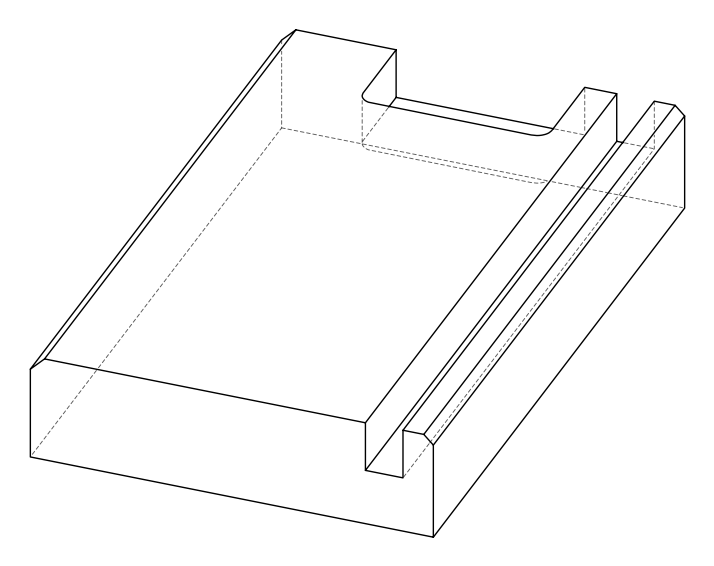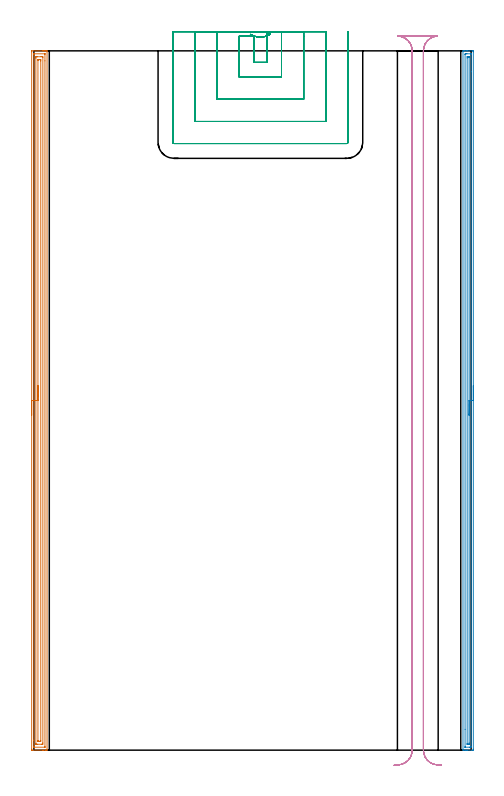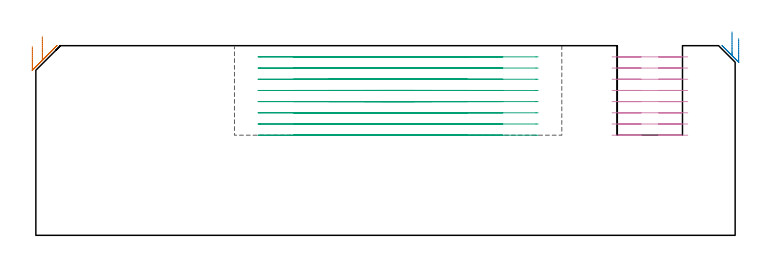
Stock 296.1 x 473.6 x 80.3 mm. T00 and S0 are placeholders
(PLAN: 4 operations, 1 tool changes, 64 min)
(1 AREA_MILL | FG_CHAMFER_SURFACE | UGT0205_001 | 15.39 min | 25576 mm3)
(2 AREA_MILL_1 | FG_CHAMFER_SURFACE_1 | UGT0205_001 | 11.55 min | 11630 mm3)
(3 MILL_SLOT | SLOT_PARTIAL_RECTANGULAR | UGT0201_094 | Follow Part, ap 5, ae 75% | 20.31 min | 380522 mm3)
(4 MILL_RECTANGULAR_SLOT | SLOT_RECTANGULAR | UGT0201_094 | Follow Part, ap 5, ae 75% | 16.77 min | 495413 mm3)
(TOOL UGT0205_001 | Chamfer Mill 20 x 3 x 45 deg. | D20 FL50 Z2)
(TOOL UGT0201_094 | End mill 20 mm | D20 FL38 Z4)
(OP 1 AREA_MILL)
G17 G21 G94 G90
T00 M6
G54
G17 G0 G90 X-1.5 Y226.8 S1061 M3
G43 Z90.3 H0
Z79.9
G94 G1 Y226.838 Z79.028 F250.
Y226.952 Z78.164
Y227.141 Z77.312
Y227.403 Z76.48
Y227.737 Z75.674
Y228.14 Z74.9
Y228.608 Z74.164
Y229.14 Z73.472
Y229.729 Z72.829
Y230.372 Z72.24
Y231.064 Z71.708
Y231.8 Z71.24
Y232.574 Z70.837
Y233.38 Z70.503
Y234.212 Z70.241
Y235.064 Z70.052
Y235.928 Z69.938
Y236.8 Z69.9
Y472.987
X-1.495 Y473.498 Z69.903
X-1.492 Y473.59 Z69.906
X-1.395 Y473.6 Z70.002
X5.891 Z77.285
X6.441 Z77.838
X6.767 Z78.163
X7.318 Z78.714
X7.644 Z79.038
X8.296 Z79.695
X8.617 Z80.017
X8.761 Y473.597 Z80.153
X8.898 Y473.59 Z80.289
X8.9 Y473.434 Z80.3
Y0.166
X8.898 Y0.01 Z80.289
X8.761 Y0.003 Z80.153
X8.617 Y0. Z80.017
X8.295 Z79.695
X7.644 Z79.038
X6.442 Z77.838
X5.891 Z77.285
X-1.12 Z70.277
X-1.398 Y0.003 Z69.999
X-1.492 Y0.01 Z69.905
X-1.499 Y0.106 Z69.899
X-1.5 Y0.613 Z69.9
Y236.8
X-0.086 Z71.314
X-0.085 Y471.202 Z71.315
X-0.081 Y471.567 Z71.319
X-0.08 Y471.583 Z71.32
X-0.061 Y471.59 Z71.339
X0.007 Y471.596 Z71.407
X0.111 Y471.599 Z71.511
X7.253 Y471.6 Z78.653
X7.422 Y471.597 Z78.822
X7.452 Y471.595 Z78.852
X7.479 Y471.59 Z78.879
X7.481 Y471.551 Z78.881
X7.485 Y471.363 Z78.885
X7.486 Y466.827 Z78.886
X7.485 Y2.398 Z78.885
X7.481 Y2.033 Z78.881
X7.48 Y2.017 Z78.88
X7.461 Y2.01 Z78.861
X7.393 Y2.004 Z78.793
X7.288 Y2.001 Z78.688
X0.147 Y2. Z71.547
X-0.022 Y2.002 Z71.378
X-0.052 Y2.005 Z71.348
X-0.079 Y2.01 Z71.321
X-0.081 Y2.049 Z71.319
X-0.085 Y2.237 Z71.315
X-0.086 Y6.782 Z71.314
Y236.8
X1.328 Z72.728
X1.329 Y468.707 Z72.729
X1.333 Y469.416 Z72.733
X1.335 Y469.593 Z72.735
X1.509 Y469.595 Z72.909
X2.205 Y469.6 Z73.605
X2.386 Z73.786
X4.834 Z76.234
X5.711 Y469.599 Z77.111
X5.891 Y469.596 Z77.291
X6.065 Y469.59 Z77.465
X6.069 Y469.416 Z77.469
X6.071 Y469.232 Z77.471
Y4.894
X6.067 Y4.184 Z77.467
X6.065 Y4.007 Z77.465
X5.891 Y4.005 Z77.291
X5.195 Y4. Z76.595
X5.015 Z76.415
X2.566 Z73.966
X1.689 Y4.001 Z73.089
X1.509 Y4.004 Z72.909
X1.335 Y4.01 Z72.735
X1.331 Y4.184 Z72.731
X1.329 Y4.368 Z72.729
X1.328 Y236.8 Z72.728
X2.743 Z74.143
Y467.265
X2.746 Y467.442 Z74.146
X2.749 Y467.574 Z74.149
X2.839 Y467.59 Z74.239
X3.262 Y467.6 Z74.662
X3.291 Z74.691
X4.167 Z75.567
X4.559 Y467.594 Z75.959
X4.65 Y467.59 Z76.05
X4.654 Y467.529 Z76.054
X4.656 Y467.464 Z76.056
X4.657 Y467.101 Z76.057
Y466.737
Y6.335
X4.654 Y6.158 Z76.054
X4.651 Y6.026 Z76.051
X4.561 Y6.01 Z75.961
X4.138 Y6.001 Z75.538
X4.109 Y6. Z75.509
X3.233 Z74.633
X2.841 Y6.006 Z74.241
X2.75 Y6.01 Z74.15
X2.746 Y6.071 Z74.146
X2.744 Y6.136 Z74.144
X2.743 Y6.499 Z74.143
Y236.8
Y237.672 Z74.181
Y238.536 Z74.295
Y239.388 Z74.483
Y240.22 Z74.746
Y241.026 Z75.08
Y241.8 Z75.482
Y242.536 Z75.951
Y243.228 Z76.482
Y243.871 Z77.072
Y244.46 Z77.715
Y244.992 Z78.407
Y245.46 Z79.143
Y245.863 Z79.916
Y246.197 Z80.722
Y246.459 Z81.554
Y246.648 Z82.406
Y246.762 Z83.271
Y246.8 Z84.143
G0 Z90.3
M5
M2
(OP 2 AREA_MILL_1)
G17 G21 G94 G90
T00 M6
G54
G17 G0 G90 X297.6 Y246.8 S1061 M3
G43 Z90.3 H0
Z83.3
G94 G1 Y246.762 Z82.428 F250.
Y246.648 Z81.564
Y246.459 Z80.712
Y246.197 Z79.88
Y245.863 Z79.074
Y245.46 Z78.3
Y244.992 Z77.564
Y244.46 Z76.872
Y243.871 Z76.229
Y243.228 Z75.64
Y242.536 Z75.109
Y241.8 Z74.64
Y241.026 Z74.237
Y240.22 Z73.903
Y239.388 Z73.641
Y238.536 Z73.452
Y237.672 Z73.338
Y236.8 Z73.3
X297.599 Y0.613 Z73.301
X297.596 Y0.188 Z73.302
X297.592 Y0.01 Z73.305
X297.178 Y0. Z73.719
X293.66 Z77.234
X293.108 Z77.789
X292.781 Z78.115
X292.228 Z78.668
X291.902 Z78.993
X290.913 Z79.986
X290.606 Y0.01 Z80.293
X290.6 Y0.166 Z80.3
Y473.434
X290.606 Y473.59 Z80.293
X290.914 Y473.6 Z79.985
X291.247 Z79.652
X291.902 Z78.993
X293.108 Z77.789
X293.66 Z77.234
X296.902 Z73.995
X297.178 Y473.597 Z73.719
X297.592 Y473.59 Z73.305
X297.596 Y473.412 Z73.302
X297.599 Y472.987 Z73.301
X297.6 Y236.8 Z73.3
X296.186 Z74.714
X296.185 Y2.514 Z74.715
X296.184 Y2.398 Z74.716
X296.179 Y2.019 Z74.721
X295.806 Y2.006 Z75.094
X295.419 Y2.002 Z75.481
X294.932 Y2. Z75.968
X292.098 Y2.001 Z78.802
X292.067 Y2.003 Z78.833
X292.037 Y2.009 Z78.863
X292.021 Y2.014 Z78.879
X292.02 Y2.038 Z78.88
X292.015 Y2.283 Z78.885
X292.014 Y14.123 Z78.886
X292.015 Y471.086 Z78.885
X292.016 Y471.202 Z78.884
X292.021 Y471.581 Z78.879
X292.394 Y471.594 Z78.506
X292.781 Y471.598 Z78.119
X293.268 Y471.6 Z77.632
X296.102 Y471.599 Z74.798
X296.133 Y471.597 Z74.767
X296.163 Y471.591 Z74.737
X296.179 Y471.586 Z74.721
X296.18 Y471.562 Z74.72
X296.185 Y471.317 Z74.715
X296.186 Y459.472 Z74.714
Y236.8
X294.772 Z76.128
X294.771 Y4.842 Z76.129
X294.769 Y4.184 Z76.131
X294.767 Y4.067 Z76.133
X294.765 Y4.017 Z76.135
X294.713 Y4.008 Z76.187
X294.54 Y4.004 Z76.36
X293.841 Y4.001 Z77.059
X293.66 Y4.003 Z77.24
X293.479 Y4.009 Z77.421
X293.435 Y4.011 Z77.465
X293.433 Y4.044 Z77.467
X293.43 Y4.106 Z77.47
X293.429 Y4.184 Z77.471
Y4.42
Y468.758
X293.431 Y469.416 Z77.469
X293.433 Y469.533 Z77.467
X293.435 Y469.583 Z77.465
X293.487 Y469.592 Z77.413
X293.66 Y469.596 Z77.24
X294.359 Y469.599 Z76.541
X294.54 Y469.597 Z76.36
X294.721 Y469.591 Z76.179
X294.765 Y469.589 Z76.135
X294.767 Y469.556 Z76.133
X294.77 Y469.494 Z76.13
X294.771 Y469.416 Z76.129
Y469.18
X294.772 Y236.8 Z76.128
Y235.928 Z76.167
Y235.064 Z76.28
Y234.212 Z76.469
Y233.38 Z76.732
Y232.574 Z77.065
Y231.8 Z77.468
Y231.064 Z77.937
Y230.372 Z78.468
Y229.729 Z79.057
Y229.14 Z79.701
Y228.608 Z80.393
Y228.14 Z81.128
Y227.737 Z81.902
Y227.403 Z82.708
Y227.141 Z83.54
Y226.952 Z84.392
Y226.838 Z85.257
Y226.8 Z86.128
G0 Z90.3
M5
M2
(OP 3 MILL_SLOT)
G17 G21 G94 G90
T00 M6
G54
G17 G0 G90 X146.598 Y484.818 S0 M3
G43 Z90.3 H0
Z75.562
G94 G1 X149.339 Y483.6 F250.
G3 X157.461 Y483.6 R10. F500.
G1 X160.202 Y484.818 F250.
X157.7 Y486.6
Y483.6
Y465.8 F500.
X149.1
Y483.6
X139.1
Y455.8
X167.7
Y483.6
Y486.6 F250.
X124.1
Y483.6
Y440.8 F500.
X182.7
Y483.6
Y486.6 F250.
X109.1
Y483.6
Y425.8 F500.
X197.7
Y483.6
Y486.6 F250.
X94.1
Y483.6
Y411.7 F500.
G3 X95. Y410.8 R0.9
G1 X211.8
G3 X212.7 Y411.7 R0.9
G1 Y483.6
Y486.6 F250.
G0 X146.598 Y484.818 Z70.825
G1 X149.339 Y483.6
G3 X157.461 Y483.6 R10. F500.
G1 X160.202 Y484.818 F250.
X157.7 Y486.6
Y483.6
Y465.8 F500.
X149.1
Y483.6
X139.1
Y455.8
X167.7
Y483.6
Y486.6 F250.
X124.1
Y483.6
Y440.8 F500.
X182.7
Y483.6
Y486.6 F250.
X109.1
Y483.6
Y425.8 F500.
X197.7
Y483.6
Y486.6 F250.
X94.1
Y483.6
Y411.7 F500.
G3 X95. Y410.8 R0.9
G1 X211.8
G3 X212.7 Y411.7 R0.9
G1 Y483.6
Y486.6 F250.
G0 X146.598 Y484.818 Z66.087
G1 X149.339 Y483.6
G3 X157.461 Y483.6 R10. F500.
G1 X160.202 Y484.818 F250.
X157.7 Y486.6
Y483.6
Y465.8 F500.
X149.1
Y483.6
X139.1
Y455.8
X167.7
Y483.6
Y486.6 F250.
X124.1
Y483.6
Y440.8 F500.
X182.7
Y483.6
Y486.6 F250.
X109.1
Y483.6
Y425.8 F500.
X197.7
Y483.6
Y486.6 F250.
X94.1
Y483.6
Y411.7 F500.
G3 X95. Y410.8 R0.9
G1 X211.8
G3 X212.7 Y411.7 R0.9
G1 Y483.6
Y486.6 F250.
G0 X146.598 Y484.818 Z61.35
G1 X149.339 Y483.6
G3 X157.461 Y483.6 R10. F500.
G1 X160.202 Y484.818 F250.
X157.7 Y486.6
Y483.6
Y465.8 F500.
X149.1
Y483.6
X139.1
Y455.8
X167.7
Y483.6
Y486.6 F250.
X124.1
Y483.6
Y440.8 F500.
X182.7
Y483.6
Y486.6 F250.
X109.1
Y483.6
Y425.8 F500.
X197.7
Y483.6
Y486.6 F250.
X94.1
Y483.6
Y411.7 F500.
G3 X95. Y410.8 R0.9
G1 X211.8
G3 X212.7 Y411.7 R0.9
G1 Y483.6
Y486.6 F250.
G0 X146.598 Y484.818 Z56.612
G1 X149.339 Y483.6
G3 X157.461 Y483.6 R10. F500.
G1 X160.202 Y484.818 F250.
X157.7 Y486.6
Y483.6
Y465.8 F500.
X149.1
Y483.6
X139.1
Y455.8
X167.7
Y483.6
Y486.6 F250.
X124.1
Y483.6
Y440.8 F500.
X182.7
Y483.6
Y486.6 F250.
X109.1
Y483.6
Y425.8 F500.
X197.7
Y483.6
Y486.6 F250.
X94.1
Y483.6
Y411.7 F500.
G3 X95. Y410.8 R0.9
G1 X211.8
G3 X212.7 Y411.7 R0.9
G1 Y483.6
Y486.6 F250.
G0 X146.598 Y484.818 Z51.875
G1 X149.339 Y483.6
G3 X157.461 Y483.6 R10. F500.
G1 X160.202 Y484.818 F250.
X157.7 Y486.6
Y483.6
Y465.8 F500.
X149.1
Y483.6
X139.1
Y455.8
X167.7
Y483.6
Y486.6 F250.
X124.1
Y483.6
Y440.8 F500.
X182.7
Y483.6
Y486.6 F250.
X109.1
Y483.6
Y425.8 F500.
X197.7
Y483.6
Y486.6 F250.
X94.1
Y483.6
Y411.7 F500.
G3 X95. Y410.8 R0.9
G1 X211.8
G3 X212.7 Y411.7 R0.9
G1 Y483.6
Y486.6 F250.
G0 X146.598 Y484.818 Z47.137
G1 X149.339 Y483.6
G3 X157.461 Y483.6 R10. F500.
G1 X160.202 Y484.818 F250.
X157.7 Y486.6
Y483.6
Y465.8 F500.
X149.1
Y483.6
X139.1
Y455.8
X167.7
Y483.6
Y486.6 F250.
X124.1
Y483.6
Y440.8 F500.
X182.7
Y483.6
Y486.6 F250.
X109.1
Y483.6
Y425.8 F500.
X197.7
Y483.6
Y486.6 F250.
X94.1
Y483.6
Y411.7 F500.
G3 X95. Y410.8 R0.9
G1 X211.8
G3 X212.7 Y411.7 R0.9
G1 Y483.6
Y486.6 F250.
G0 X146.598 Y484.818 Z42.4
G1 X149.339 Y483.6
G3 X157.461 Y483.6 R10. F500.
G1 X160.202 Y484.818 F250.
X157.7 Y486.6
Y483.6
Y465.8 F500.
X149.1
Y483.6
X139.1
Y455.8
X167.7
Y483.6
Y486.6 F250.
X124.1
Y483.6
Y440.8 F500.
X182.7
Y483.6
Y486.6 F250.
X109.1
Y483.6
Y425.8 F500.
X197.7
Y483.6
Y486.6 F250.
X94.1
Y483.6
Y411.7 F500.
G3 X95. Y410.8 R0.9
G1 X211.8
G3 X212.7 Y411.7 R0.9
G1 Y483.6
Y486.6 F250.
G0 Z90.3
M5
M2
(OP 4 MILL_RECTANGULAR_SLOT)
G17 G21 G94 G90
T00 M6
G54
G17 G0 G90 X276.017 Y-10.202 S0 M3
G43 Z90.3 H0
Z75.562
G94 G1 X273.026 Y-9.97 F250.
G2 X263.8 Y0. R10. F500.
G1 Y473.6
G2 X273.353 Y483.59 R10.
G1 X246.647
G2 X256.2 Y473.6 R10.
G1 Y0.
G2 X246.974 Y-9.97 R10.
G1 X243.983 Y-10.202 F250.
G0 X276.017 Z70.825
G1 X273.026 Y-9.97
G2 X263.8 Y0. R10. F500.
G1 Y473.6
G2 X273.353 Y483.59 R10.
G1 Y483.6
X246.647
Y483.59
G2 X256.2 Y473.6 R10.
G1 Y0.
G2 X246.974 Y-9.97 R10.
G1 X243.983 Y-10.202 F250.
G0 X276.017 Z66.087
G1 X273.026 Y-9.97
G2 X263.8 Y0. R10. F500.
G1 Y473.6
G2 X273.353 Y483.59 R10.
G1 X246.647
G2 X256.2 Y473.6 R10.
G1 Y0.
G2 X246.974 Y-9.97 R10.
G1 X243.983 Y-10.202 F250.
G0 X276.017 Z61.35
G1 X273.026 Y-9.97
G2 X263.8 Y0. R10. F500.
G1 Y473.6
G2 X273.353 Y483.59 R10.
G1 X246.647
G2 X256.2 Y473.6 R10.
G1 Y0.
G2 X246.974 Y-9.97 R10.
G1 X243.983 Y-10.202 F250.
G0 X276.017 Z56.612
G1 X273.026 Y-9.97
G2 X263.8 Y0. R10. F500.
G1 Y473.6
G2 X273.353 Y483.59 R10.
G1 X246.647
G2 X256.2 Y473.6 R10.
G1 Y0.
G2 X246.974 Y-9.97 R10.
G1 X243.983 Y-10.202 F250.
G0 X276.017 Z51.875
G1 X273.026 Y-9.97
G2 X263.8 Y0. R10. F500.
G1 Y473.6
G2 X273.353 Y483.59 R10.
G1 X246.647
G2 X256.2 Y473.6 R10.
G1 Y0.
G2 X246.974 Y-9.97 R10.
G1 X243.983 Y-10.202 F250.
G0 X276.017 Z47.137
G1 X273.026 Y-9.97
G2 X263.8 Y0. R10. F500.
G1 Y473.6
G2 X273.353 Y483.59 R10.
G1 X246.647
G2 X256.2 Y473.6 R10.
G1 Y0.
G2 X246.974 Y-9.97 R10.
G1 X243.983 Y-10.202 F250.
G0 X276.017 Z42.4
G1 X273.026 Y-9.97
G2 X263.8 Y0. R10. F500.
G1 Y473.6
G2 X273.353 Y483.59 R10.
G1 X246.647
G2 X256.2 Y473.6 R10.
G1 Y0.
G2 X246.974 Y-9.97 R10.
G1 X243.983 Y-10.202 F250.
G0 Z90.3
M5
M2
